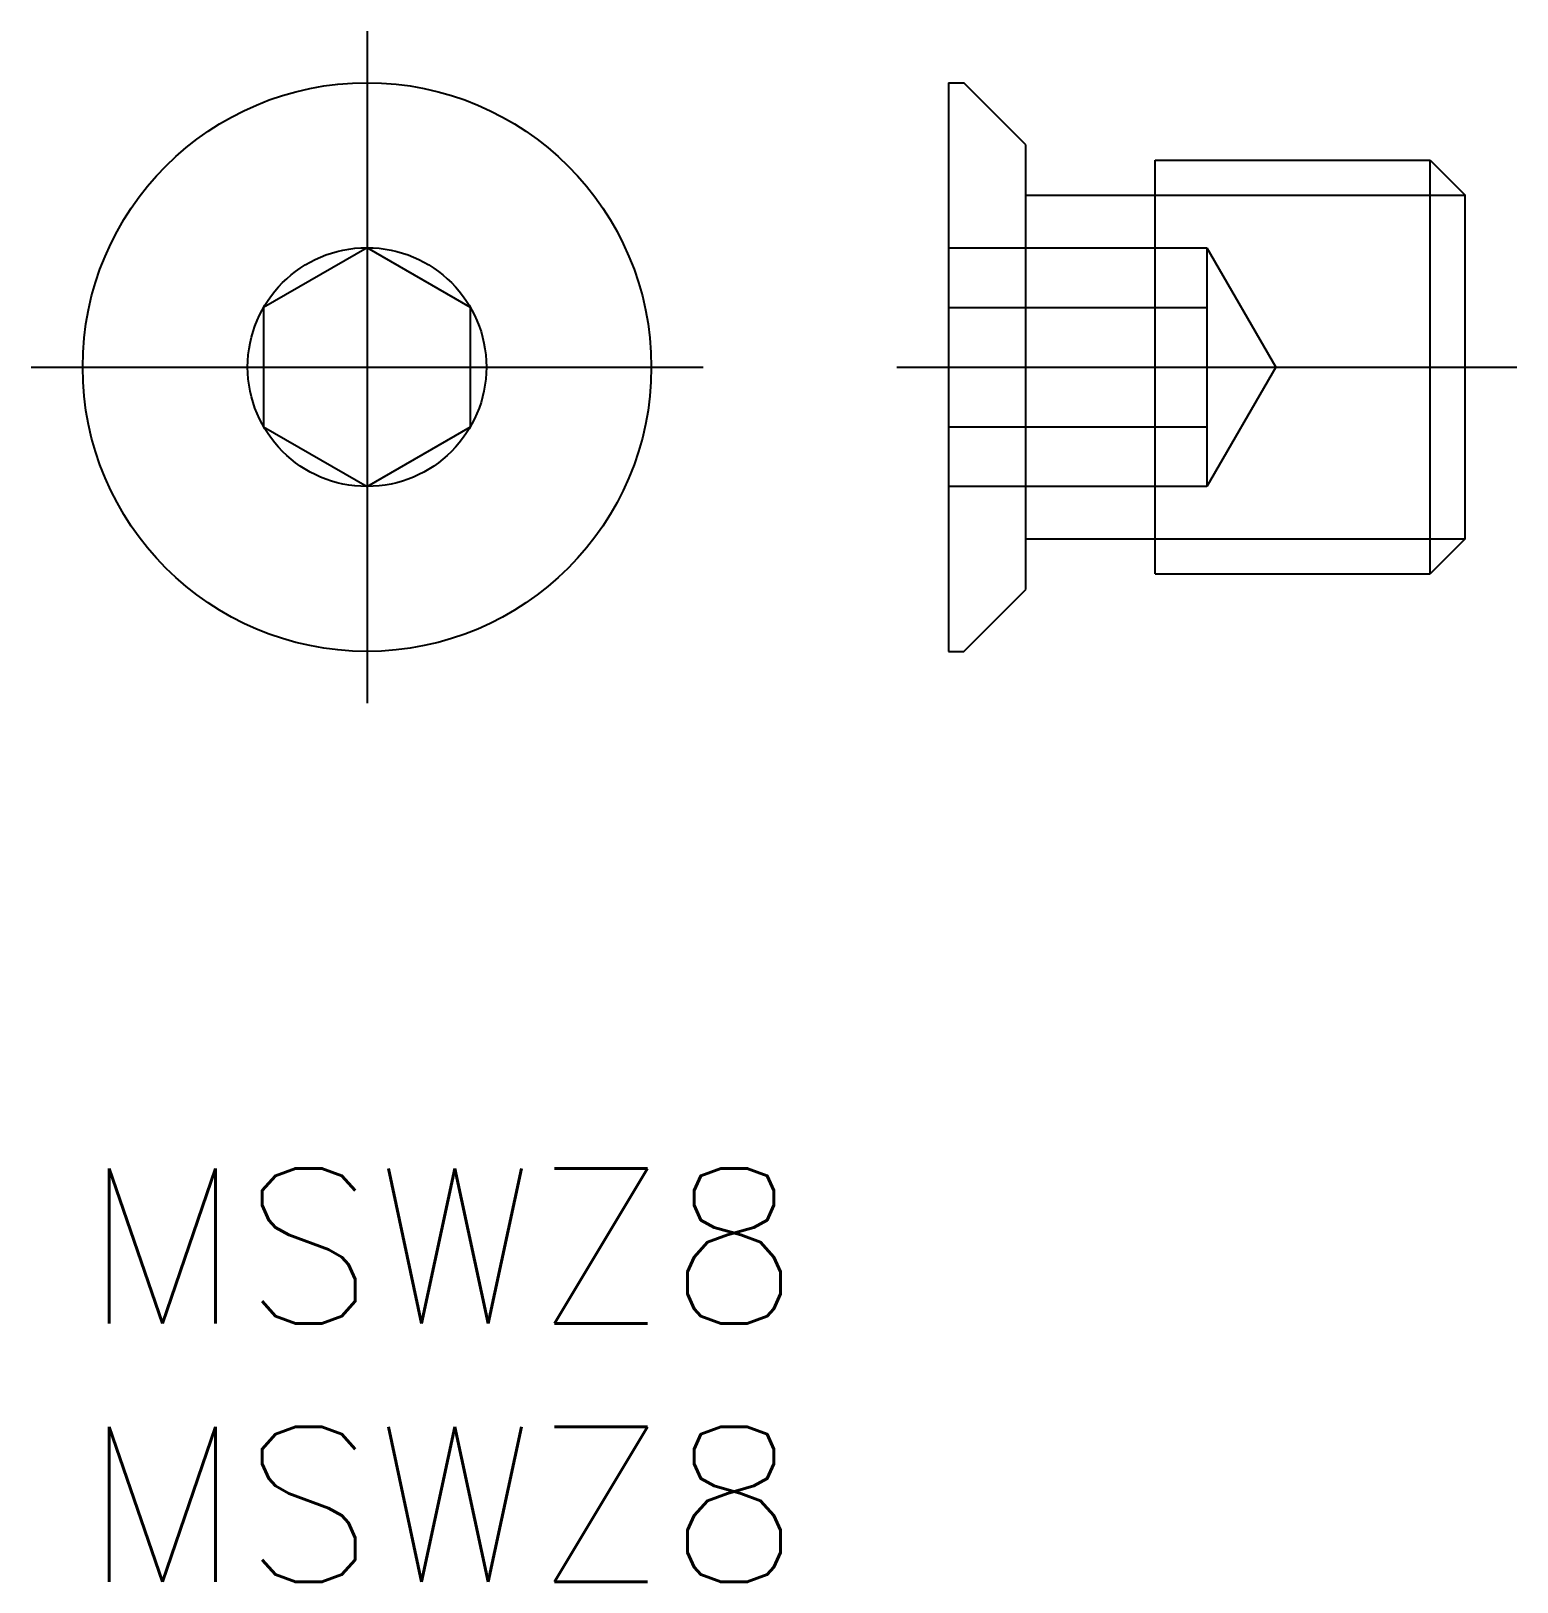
# Model space of a CAD drawing. Extents: x -1 to 27.7, y -8 to 22.
import ezdxf

# ---------------------------------------------------------------- set-up
doc = ezdxf.new("R2010")
doc.units = 0
doc.header["$LTSCALE"] = 0.5
doc.linetypes.add('CENTER', pattern=[50.8, 31.75, -6.35, 6.35, -6.35])
doc.linetypes.add('DASHED', pattern=[19.05, 12.7, -6.35])
for name, color, linetype in [('MSM_CENTER', 1, 'CENTER'), ('MSM_CONTINUOUS', 7, 'CONTINUOUS'), ('MSM_DASHED', 4, 'DASHED'), ('MSM_NARROW', 5, 'CONTINUOUS'), ('MSM_PART_NUMBER', 7, 'CONTINUOUS')]:
    doc.layers.add(name, color=color, linetype=linetype)
doc.styles.get("Standard").update_dxf_attribs({"font": 'txt.shx', "height": 3, "bigfont": 'bigfont.shx'})

# ---------------------------------------------------------------- blocks, each defined once
blk = doc.blocks.new('*U9')
at = {"layer": 'MSM_PART_NUMBER'}
blk.add_text('MSWZ8', height=3, dxfattribs=at).set_placement((0, -3))
blk = doc.blocks.new('*U10')
at = {"layer": 'MSM_PART_NUMBER'}
blk.add_text('MSWZ8', height=3, dxfattribs=at).set_placement((0, -8))

msp = doc.modelspace()

# ---------------------------------------------------------------- linework, layer by layer
at = {"layer": 'MSM_CENTER'}
for p, q in [((5.5, 22), (5.5, 9)), ((-1, 15.5), (12, 15.5)), ((15.747, 15.5), (27.747, 15.5))]:
    msp.add_line(p, q, dxfattribs=at)
at = {"layer": 'MSM_CONTINUOUS'}
for p, q in [((16.747, 21), (16.747, 10)), ((16.747, 21), (17.047, 21)), ((18.247, 19.8), (17.047, 21)), ((18.247, 11.2), (18.247, 19.8)), ((20.747, 11.5), (20.747, 19.5)), ((20.747, 19.5), (26.07, 19.5)), ((26.07, 11.5), (26.07, 19.5)), ((26.07, 19.5), (26.747, 18.823)), ((18.247, 18.823), (20.747, 18.823)), ((26.747, 12.176), (26.747, 18.823)), ((5.5, 17.809), (3.5, 16.655)), ((7.5, 16.655), (5.5, 17.809)), ((3.5, 16.655), (3.5, 14.345)), ((7.5, 14.345), (7.5, 16.655)), ((16.747, 15.5), (16.747, 15.5)), ((3.5, 14.345), (5.5, 13.191)), ((5.5, 13.191), (7.5, 14.345)), ((18.247, 12.176), (20.747, 12.176)), ((26.747, 12.176), (26.07, 11.5)), ((20.747, 11.5), (26.07, 11.5)), ((17.047, 10), (18.247, 11.2)), ((16.747, 10), (17.047, 10))]:
    msp.add_line(p, q, dxfattribs=at)
for radius in [5.5, 2.309]:
    msp.add_circle((5.5, 15.5), radius, dxfattribs=at)
at = {"layer": 'MSM_DASHED'}
for p, q in [((16.747, 17.809), (21.747, 17.809)), ((21.747, 17.809), (21.747, 13.191)), ((21.747, 17.809), (23.08, 15.5)), ((16.747, 16.655), (21.747, 16.655)), ((23.08, 15.5), (21.747, 13.191)), ((16.747, 14.345), (21.747, 14.345)), ((21.747, 13.191), (16.747, 13.191))]:
    msp.add_line(p, q, dxfattribs=at)
at = {"layer": 'MSM_NARROW'}
for p, q in [((20.747, 18.823), (26.747, 18.823)), ((20.747, 12.176), (26.747, 12.176))]:
    msp.add_line(p, q, dxfattribs=at)

# ---------------------------------------------------------------- block references
at = {"layer": 'MSM_CONTINUOUS'}
for name in ['*U9', '*U10']:
    msp.add_blockref(name, (0, 0), dxfattribs=at)

doc.saveas('drawing.dxf')
